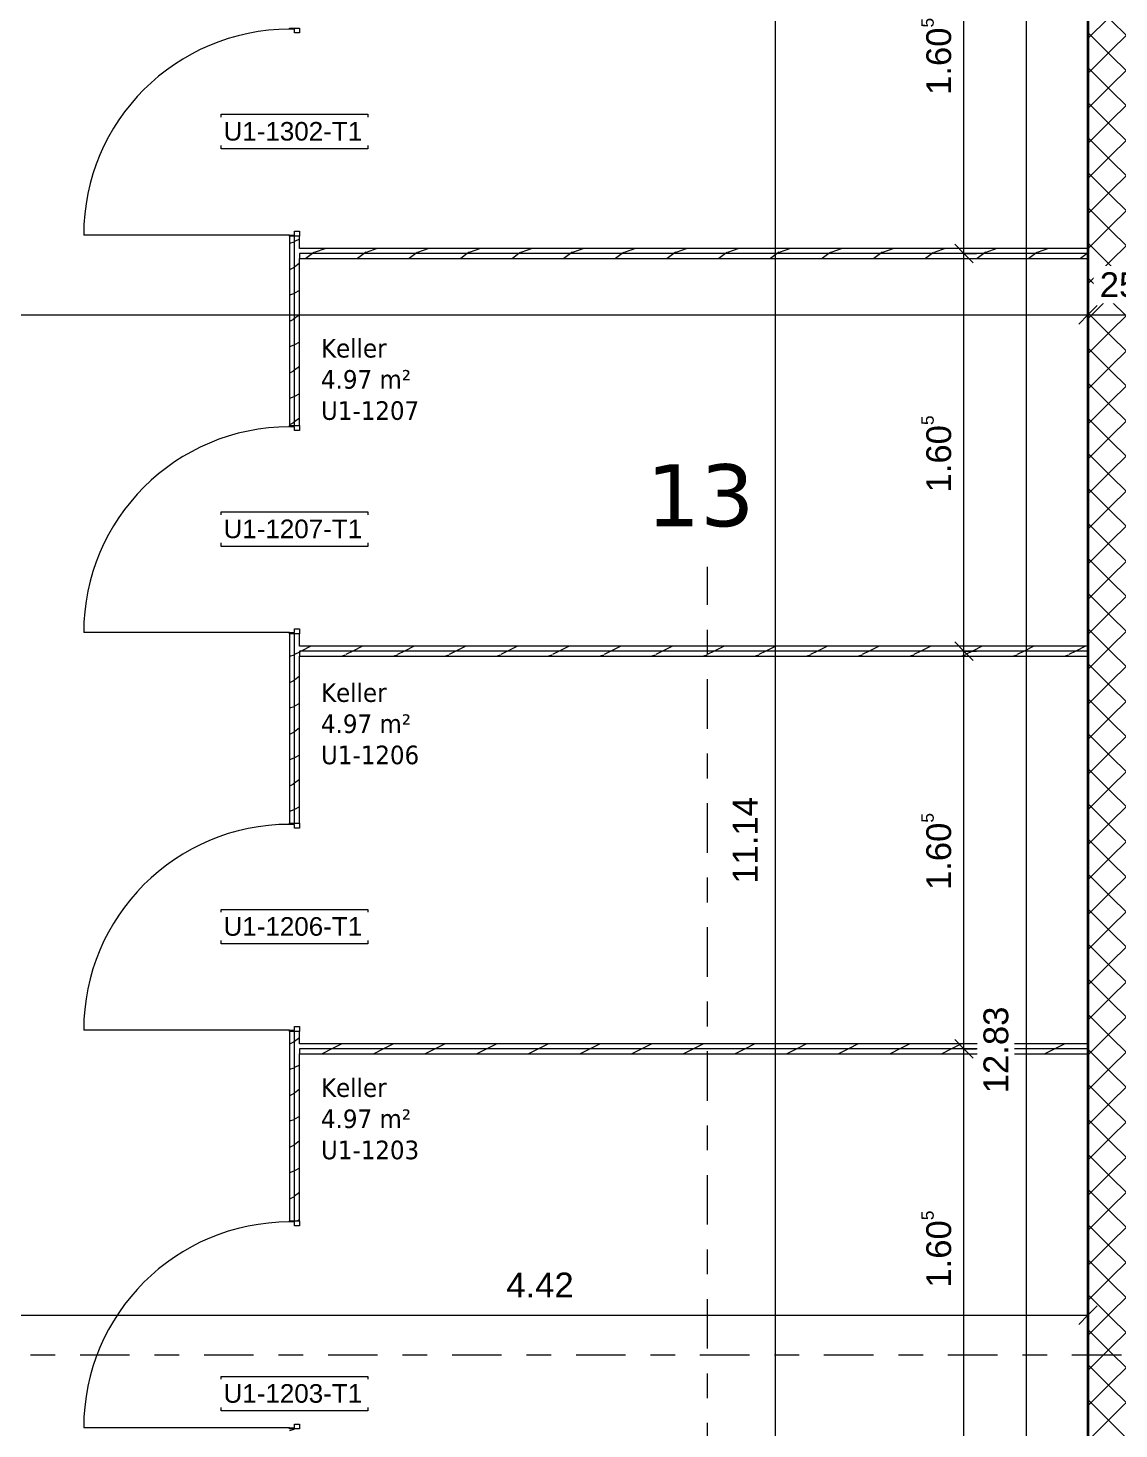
# Model space of a CAD drawing. Header units: metres. Extents: x -35.6 to 33, y -4 to 38.1.
# Drawn here: x 12.05 to 16.45, y 23.16 to 28.81 of the extents above; entities that cross this region are included whole.
import ezdxf

# ---------------------------------------------------------------- set-up
doc = ezdxf.new("R2010")
doc.units = ezdxf.units.M
doc.linetypes.add('_Rasterlinie_', pattern=[0.375, 0.2, -0.05, 0.075, -0.05])
for name, color, linetype, lineweight in [('A-____-____-DIMS', 7, 'Continuous', 5), ('A-____-____-DIMS-50', 7, 'Continuous', 5), ('A-AREA-____-IDEN', 7, 'Continuous', 5), ('A-DOOR-____-IDEN', 7, 'Continuous', 5), ('A-DOOR-____-OTLN', 7, 'Continuous', 9), ('A-DOOR-FRAM-MCUT', 7, 'Continuous', 9), ('A-DOOR-OPNG-OTLN', 7, 'Continuous', 9), ('A-WALL-____-MCUT', 7, 'Continuous', 35), ('A-WALL-____-PATT', 7, 'Continuous', 35), ('A-WALL-FNSH-MCUT', 7, 'Continuous', 35), ('S-GRID-____-OTLN', 7, 'Continuous', 5)]:
    doc.layers.add(name, color=color, linetype=linetype, lineweight=lineweight)
doc.layers.add('S-GRID-____-IDEN', color=7, linetype='Continuous', lineweight=9, true_color=0x5555aa)
doc.styles.add('Arial', font='arial.ttf', dxfattribs={"height": 0.1})
doc.styles.add('Arial_1', font='arial.ttf', dxfattribs={"height": 0.075})
doc.styles.add('Verdana_3', font='verdana.ttf', dxfattribs={"width": 0.9, "height": 0.075})
doc.styles.add('Verdana_B', font='verdana.ttf', dxfattribs={"height": 0.25})
doc.dimstyles.new('SUB_Rohbau_fein', dxfattribs={"dimscale": 0.3048, "dimtxt": 0.102026, "dimasz": 0.246063, "dimexe": 0.164042, "dimexo": 0.0625, "dimgap": 0.123031, "dimtad": 1, "dimdec": 1, "dimlfac": 100, "dimrnd": 0.5, "dimdsep": 46, "dimtxsty": 'Arial', "dimblk1": 'OBLIQUE', "dimblk2": 'OBLIQUE', "dimsah": 1, "dimcen": 0.09, "dimazin": 0, "dimtfac": 1, "dimtdec": 4, "dimtix": 1, "dimtmove": 0, "dimatfit": 3, "dimfxl": 0.164042, "dimfxlon": 1, "dimtvp": 1, "dimtfill": 1, "dimtolj": 1, "dimtzin": 0, "dimarcsym": 2})
doc.dimstyles.new('SUB_Rohbau_fein_1', dxfattribs={"dimscale": 0.3048, "dimtxt": 0.102026, "dimasz": 0.246063, "dimexe": 0.164042, "dimexo": 0.0625, "dimgap": 0.123031, "dimtad": 1, "dimrnd": 0.005, "dimzin": 0, "dimdsep": 46, "dimtxsty": 'Arial', "dimblk1": 'OBLIQUE', "dimblk2": 'OBLIQUE', "dimsah": 1, "dimcen": 0.09, "dimazin": 0, "dimtfac": 1, "dimtdec": 4, "dimtix": 1, "dimtmove": 0, "dimatfit": 3, "dimfxl": 0.164042, "dimfxlon": 1, "dimtvp": 1, "dimtfill": 1, "dimtolj": 1, "dimtzin": 0, "dimarcsym": 2})
doc.dimstyles.new('SUB_Rohbau_fein_7', dxfattribs={"dimscale": 0.3048, "dimtxt": 0.102026, "dimasz": 0.246063, "dimexe": 0.164042, "dimexo": 0.0625, "dimgap": 0.123031, "dimtad": 1, "dimrnd": 0.005, "dimzin": 0, "dimdsep": 46, "dimtxsty": 'Arial', "dimblk1": 'OBLIQUE', "dimblk2": 'OBLIQUE', "dimsah": 1, "dimcen": 0.09, "dimazin": 0, "dimtfac": 1, "dimtdec": 4, "dimtix": 1, "dimtmove": 0, "dimatfit": 3, "dimfxl": 0.164042, "dimfxlon": 1, "dimtvp": 1, "dimtfill": 1, "dimtolj": 1, "dimtzin": 0, "dimarcsym": 2})
pattern_1 = [(45, (0, 0), (-0.07071068, 0.07071068), []), (135, (0, 0), (-0.07071068, -0.07071068), [])]
pattern_2 = [(216.87, (0.0833, 0.20825), (0.624749256, 0.416501116), [0.10412, -0.93712]), (206.565, (0.20825, 0.14578), (-0.20825414, -0.2082493), [0.23283, -0.23283]), (198.435, (0.20825, 0.04165), (-0.41650024, -0.20824584), [0.13171, -0.52684])]

# ---------------------------------------------------------------- blocks, each defined once
blk = doc.blocks.new('TU DF 1 - Rahmenstock - stumpf einschlagend - 800x1900 Kellerabteil-41621821--01_UG_OK_FFB_AF_ro')
at = {"layer": 'A-DOOR-FRAM-MCUT', "color": 253, "true_color": 0x999999}
for p, q in [((-0.42, 0.02), (-0.4, 0.02)), ((-0.42, -0.02), (-0.42, 0.02)), ((-0.4, 0.02), (-0.4, 0)), ((0.4, 0.02), (0.42, 0.02)), ((0.4, 0), (0.4, 0.02)), ((0.42, 0.02), (0.42, -0.02)), ((-0.415, -0.02), (-0.42, -0.02)), ((-0.415, 0), (-0.415, -0.02)), ((-0.4, 0), (-0.415, 0)), ((0.415, 0), (0.4, 0)), ((0.415, -0.02), (0.415, 0)), ((0.42, -0.02), (0.415, -0.02))]:
    blk.add_line(p, q, dxfattribs=at)
at = {"layer": 'A-DOOR-OPNG-OTLN', "color": 253, "true_color": 0x999999}
blk.add_line((0.415, -0.02), (0.415, -0.85), dxfattribs=at)
blk.add_arc((0.415, -0.02), 0.83, 180, 270, dxfattribs=at)
blk = doc.blocks.new('DIMBLOCK96--01_UG_OK_FFB_AF_ro')
at = {"layer": 'A-____-____-DIMS-50'}
for p, q in [((5.727, 27.6516), (5.727, 27.7016)), ((16.322, 27.6516), (16.322, 27.7016)), ((5.727, 27.6516), (5.6895, 27.6141)), ((5.727, 27.6516), (5.7645, 27.6891)), ((5.727, 27.6516), (16.322, 27.6516)), ((5.727, 27.6516), (5.727, 27.6016)), ((16.322, 27.6516), (16.2845, 27.6141)), ((16.322, 27.6516), (16.3595, 27.6891)), ((16.322, 27.6516), (16.322, 27.6016))]:
    blk.add_line(p, q, dxfattribs=at)
at = {"layer": 'A-____-____-DIMS-50', "color": 0, "insert": (10.824, 27.8236), "char_height": 0.1, "width": 0.481134, "attachment_point": 1, "line_spacing_factor": 0.941778, "style": 'Arial', "bg_fill": 3, "box_fill_scale": 1.25, "bg_fill_color": 256, "bg_fill_true_color": 13158600, "bg_fill_transparency": 0}
blk.add_mtext('10.59\\A2\\H0.5x;\\S5^  ;\\H2x;', dxfattribs=at)
blk = doc.blocks.new('_Oblique')
at = {"color": 0, "linetype": 'ByBlock', "lineweight": -2}
blk.add_line((-0.5, -0.5), (0.5, 0.5), dxfattribs=at)
blk = doc.blocks.new('DIMBLOCK97--01_UG_OK_FFB_AF_ro')
at = {"layer": 'A-____-____-DIMS-50'}
for p, q in [((16.322, 27.6516), (16.322, 27.7016)), ((16.572, 27.6516), (16.572, 27.7016)), ((16.322, 27.6516), (16.2845, 27.6141)), ((16.322, 27.6516), (16.3595, 27.6891)), ((16.322, 27.6516), (16.572, 27.6516)), ((16.322, 27.6516), (16.322, 27.6016)), ((16.572, 27.6516), (16.5345, 27.6141)), ((16.572, 27.6516), (16.6095, 27.6891)), ((16.572, 27.6516), (16.572, 27.6016))]:
    blk.add_line(p, q, dxfattribs=at)
at = {"layer": 'A-____-____-DIMS-50', "color": 0, "insert": (16.3694, 27.8236), "char_height": 0.1, "width": 0.186088, "attachment_point": 1, "line_spacing_factor": 0.941778, "style": 'Arial', "bg_fill": 3, "box_fill_scale": 1.25, "bg_fill_color": 256, "bg_fill_true_color": 13158600, "bg_fill_transparency": 0}
blk.add_mtext('25', dxfattribs=at)
blk = doc.blocks.new('DIMBLOCK302--01_UG_OK_FFB_AF_ro')
at = {"layer": 'A-____-____-DIMS-50'}
for p, q in [((11.902, 23.6166), (11.902, 23.6666)), ((11.902, 23.6166), (11.9395, 23.6541)), ((16.322, 23.6166), (16.322, 23.6666)), ((16.322, 23.6166), (16.3595, 23.6541)), ((11.902, 23.6166), (11.8645, 23.5791)), ((11.902, 23.6166), (16.322, 23.6166)), ((11.902, 23.6166), (11.902, 23.5666)), ((16.322, 23.6166), (16.2845, 23.5791)), ((16.322, 23.6166), (16.322, 23.5666))]:
    blk.add_line(p, q, dxfattribs=at)
at = {"layer": 'A-____-____-DIMS-50', "color": 0, "insert": (13.9763, 23.7886), "char_height": 0.1, "width": 0.325653, "attachment_point": 1, "line_spacing_factor": 0.941778, "style": 'Arial', "bg_fill": 3, "box_fill_scale": 1.25, "bg_fill_color": 256, "bg_fill_true_color": 13158600, "bg_fill_transparency": 0}
blk.add_mtext('4.42', dxfattribs=at)
blk = doc.blocks.new('DIMBLOCK810--01_UG_OK_FFB_AF_ro')
at = {"layer": 'A-____-____-DIMS-50'}
for p, q in [((15.0618, 31.1016), (15.0243, 31.1391)), ((15.0618, 31.1016), (15.0118, 31.1016)), ((15.0618, 19.9616), (15.0618, 31.1016)), ((15.0618, 31.1016), (15.0993, 31.0641)), ((15.0618, 31.1016), (15.1118, 31.1016)), ((15.0618, 19.9616), (15.0118, 19.9616)), ((15.0618, 19.9616), (15.0243, 19.9991)), ((15.0618, 19.9616), (15.0993, 19.9241)), ((15.0618, 19.9616), (15.1118, 19.9616))]:
    blk.add_line(p, q, dxfattribs=at)
at = {"layer": 'A-____-____-DIMS-50', "color": 0, "insert": (14.8897, 25.3571), "char_height": 0.1, "width": 0.418697, "attachment_point": 1, "rotation": 90, "line_spacing_factor": 0.941778, "style": 'Arial', "bg_fill": 3, "box_fill_scale": 1.25, "bg_fill_color": 256, "bg_fill_true_color": 13158600, "bg_fill_transparency": 0}
blk.add_mtext('11.14', dxfattribs=at)
blk = doc.blocks.new('DIMBLOCK812--01_UG_OK_FFB_AF_ro')
at = {"layer": 'A-____-____-DIMS-50'}
for p, q in [((16.0726, 31.1016), (16.0351, 31.1391)), ((16.0726, 31.1016), (16.0226, 31.1016)), ((16.0726, 31.1016), (16.0726, 18.2716)), ((16.0726, 31.1016), (16.1101, 31.0641)), ((16.0726, 31.1016), (16.1226, 31.1016)), ((16.0726, 18.2716), (16.0226, 18.2716)), ((16.0726, 18.2716), (16.0351, 18.3091)), ((16.0726, 18.2716), (16.1101, 18.2341)), ((16.0726, 18.2716), (16.1226, 18.2716))]:
    blk.add_line(p, q, dxfattribs=at)
at = {"layer": 'A-____-____-DIMS-50', "color": 0, "insert": (15.9005, 24.5121), "char_height": 0.1, "width": 0.418697, "attachment_point": 1, "rotation": 90, "line_spacing_factor": 0.941778, "style": 'Arial', "bg_fill": 3, "box_fill_scale": 1.25, "bg_fill_color": 256, "bg_fill_true_color": 13158600, "bg_fill_transparency": 0}
blk.add_mtext('12.83', dxfattribs=at)
blk = doc.blocks.new('DIMBLOCK996--01_UG_OK_FFB_AF_ro')
at = {"layer": 'A-____-____-DIMS-50'}
for p, q in [((15.822, 24.6916), (15.7845, 24.7291)), ((15.822, 24.6916), (15.772, 24.6916)), ((15.822, 23.0878), (15.822, 24.6916)), ((15.822, 24.6916), (15.8595, 24.6541)), ((15.822, 24.6916), (15.872, 24.6916)), ((15.822, 23.0878), (15.7845, 23.1253)), ((15.822, 23.0878), (15.772, 23.0878)), ((15.822, 23.0878), (15.8595, 23.0503)), ((15.822, 23.0878), (15.872, 23.0878))]:
    blk.add_line(p, q, dxfattribs=at)
at = {"layer": 'A-____-____-DIMS-50', "color": 0, "insert": (15.65, 23.728), "char_height": 0.1, "width": 0.388091, "attachment_point": 1, "rotation": 90, "line_spacing_factor": 0.941778, "style": 'Arial', "bg_fill": 3, "box_fill_scale": 1.25, "bg_fill_color": 256, "bg_fill_true_color": 13158600, "bg_fill_transparency": 0}
blk.add_mtext('1.60\\A2\\H0.5x;\\S5^  ;\\H2x;', dxfattribs=at)
blk = doc.blocks.new('DIMBLOCK997--01_UG_OK_FFB_AF_ro')
at = {"layer": 'A-____-____-DIMS-50'}
for p, q in [((15.822, 26.2953), (15.772, 26.2953)), ((15.822, 26.2953), (15.7845, 26.3328)), ((15.822, 24.6916), (15.822, 26.2953)), ((15.822, 26.2953), (15.8595, 26.2578)), ((15.822, 26.2953), (15.872, 26.2953)), ((15.822, 24.6916), (15.7845, 24.7291)), ((15.822, 24.6916), (15.772, 24.6916)), ((15.822, 24.6916), (15.8595, 24.6541)), ((15.822, 24.6916), (15.872, 24.6916))]:
    blk.add_line(p, q, dxfattribs=at)
at = {"layer": 'A-____-____-DIMS-50', "color": 0, "insert": (15.65, 25.3317), "char_height": 0.1, "width": 0.388091, "attachment_point": 1, "rotation": 90, "line_spacing_factor": 0.941778, "style": 'Arial', "bg_fill": 3, "box_fill_scale": 1.25, "bg_fill_color": 256, "bg_fill_true_color": 13158600, "bg_fill_transparency": 0}
blk.add_mtext('1.60\\A2\\H0.5x;\\S5^  ;\\H2x;', dxfattribs=at)
blk = doc.blocks.new('DIMBLOCK998--01_UG_OK_FFB_AF_ro')
at = {"layer": 'A-____-____-DIMS-50'}
for p, q in [((15.822, 27.8991), (15.7845, 27.9366)), ((15.822, 27.8991), (15.772, 27.8991)), ((15.822, 26.2953), (15.822, 27.8991)), ((15.822, 27.8991), (15.8595, 27.8616)), ((15.822, 27.8991), (15.872, 27.8991)), ((15.822, 26.2953), (15.772, 26.2953)), ((15.822, 26.2953), (15.7845, 26.3328)), ((15.822, 26.2953), (15.8595, 26.2578)), ((15.822, 26.2953), (15.872, 26.2953))]:
    blk.add_line(p, q, dxfattribs=at)
at = {"layer": 'A-____-____-DIMS-50', "color": 0, "insert": (15.65, 26.9355), "char_height": 0.1, "width": 0.388091, "attachment_point": 1, "rotation": 90, "line_spacing_factor": 0.941778, "style": 'Arial', "bg_fill": 3, "box_fill_scale": 1.25, "bg_fill_color": 256, "bg_fill_true_color": 13158600, "bg_fill_transparency": 0}
blk.add_mtext('1.60\\A2\\H0.5x;\\S5^  ;\\H2x;', dxfattribs=at)
blk = doc.blocks.new('DIMBLOCK999--01_UG_OK_FFB_AF_ro')
at = {"layer": 'A-____-____-DIMS-50'}
for p, q in [((15.822, 29.5028), (15.772, 29.5028)), ((15.822, 29.5028), (15.7845, 29.5403)), ((15.822, 27.8991), (15.822, 29.5028)), ((15.822, 29.5028), (15.8595, 29.4653)), ((15.822, 29.5028), (15.872, 29.5028)), ((15.822, 27.8991), (15.7845, 27.9366)), ((15.822, 27.8991), (15.772, 27.8991)), ((15.822, 27.8991), (15.8595, 27.8616)), ((15.822, 27.8991), (15.872, 27.8991))]:
    blk.add_line(p, q, dxfattribs=at)
at = {"layer": 'A-____-____-DIMS-50', "color": 0, "insert": (15.65, 28.5392), "char_height": 0.1, "width": 0.388091, "attachment_point": 1, "rotation": 90, "line_spacing_factor": 0.941778, "style": 'Arial', "bg_fill": 3, "box_fill_scale": 1.25, "bg_fill_color": 256, "bg_fill_true_color": 13158600, "bg_fill_transparency": 0}
blk.add_mtext('1.60\\A2\\H0.5x;\\S5^  ;\\H2x;', dxfattribs=at)

msp = doc.modelspace()

# ---------------------------------------------------------------- hatches: boundary and pattern name
at = {"layer": 'A-WALL-____-PATT', "lineweight": 9}
h = msp.add_hatch(dxfattribs=at)
h.set_pattern_fill('FP_1', color=256, style=0, pattern_type=2)
h.set_pattern_definition(pattern_1)
h.paths.add_polyline_path([(16.572, 23.1608), (16.572, 31.1016), (16.322, 31.1016), (16.322, 23.1608)])
at = {"layer": 'A-WALL-____-PATT', "lineweight": 9, "true_color": 0xc3b7ad}
h = msp.add_hatch(dxfattribs=at)
h.set_pattern_fill('FP_4', color=9, style=0, pattern_type=2)
h.set_pattern_definition(pattern_2)
h.paths.add_polyline_path([(13.102, 18.2716), (13.122, 18.2716), (13.122, 18.3216), (13.102, 18.3216), (13.102, 18.2753)])
h.paths.add_polyline_path([(13.102, 19.1616), (13.122, 19.1616), (13.122, 19.9453), (13.102, 19.9453), (13.102, 19.6116)])
h.paths.add_polyline_path([(13.102, 20.7853), (13.122, 20.7853), (13.122, 21.5541), (13.102, 21.5541), (13.102, 21.4641)])
h.paths.add_polyline_path([(13.102, 22.3941), (13.122, 22.3941), (13.122, 23.1578), (13.102, 23.1578), (13.102, 22.4584)])
h.paths.add_polyline_path([(13.102, 23.9978), (13.122, 23.9978), (13.122, 24.7616), (13.102, 24.7616), (13.102, 24.6716)])
h.paths.add_polyline_path([(13.122, 25.6016), (13.122, 26.3653), (13.102, 26.3653), (13.102, 25.6016)])
h.paths.add_polyline_path([(13.122, 27.2053), (13.122, 27.9691), (13.102, 27.9691), (13.102, 27.2053)])
h.paths.add_polyline_path([(13.122, 28.8091), (13.122, 29.5228), (13.102, 29.5228), (13.102, 28.8091)])
h = msp.add_hatch(dxfattribs=at)
h.set_pattern_fill('FP_4', color=9, style=0, pattern_type=2)
h.set_pattern_definition(pattern_2)
h.paths.add_polyline_path([(13.142, 18.2716), (13.142, 18.3216), (13.122, 18.3216), (13.122, 18.2716)])
h.paths.add_polyline_path([(13.122, 19.1616), (13.142, 19.1616), (13.142, 19.9453), (13.122, 19.9453), (13.122, 19.6116)])
h.paths.add_polyline_path([(13.122, 20.7853), (13.142, 20.7853), (13.142, 21.5541), (13.122, 21.5541), (13.122, 21.4641)])
h.paths.add_polyline_path([(13.122, 22.3941), (13.142, 22.3941), (13.142, 23.1578), (13.122, 23.1578), (13.122, 22.4584)])
h.paths.add_polyline_path([(13.142, 23.9978), (13.142, 24.7616), (13.122, 24.7616), (13.122, 23.9978)])
h.paths.add_polyline_path([(13.122, 25.6016), (13.142, 25.6016), (13.142, 26.3653), (13.122, 26.3653), (13.122, 26.2953)])
h.paths.add_polyline_path([(13.142, 27.2053), (13.142, 27.9691), (13.122, 27.9691), (13.122, 27.2053)])
h.paths.add_polyline_path([(13.142, 28.8091), (13.142, 29.5028), (13.122, 29.5028), (13.122, 28.8091)])
h = msp.add_hatch(dxfattribs=at)
h.set_pattern_fill('FP_4', color=9, style=0, pattern_type=2)
h.set_pattern_definition(pattern_2)
h.paths.add_polyline_path([(16.322, 27.8991), (16.322, 27.9191), (13.142, 27.9191), (13.142, 27.8991), (16.2023, 27.8991)])
h = msp.add_hatch(dxfattribs=at)
h.set_pattern_fill('FP_4', color=9, style=0, pattern_type=2)
h.set_pattern_definition(pattern_2)
h.paths.add_polyline_path([(16.322, 27.8791), (16.322, 27.8991), (13.142, 27.8991), (13.142, 27.8791), (16.3204, 27.8791)])
h = msp.add_hatch(dxfattribs=at)
h.set_pattern_fill('FP_4', color=9, style=0, pattern_type=2)
h.set_pattern_definition(pattern_2)
h.paths.add_polyline_path([(16.2023, 26.2953), (16.322, 26.2953), (16.322, 26.3153), (13.142, 26.3153), (13.142, 26.2953), (15.6597, 26.2953)])
h = msp.add_hatch(dxfattribs=at)
h.set_pattern_fill('FP_4', color=9, style=0, pattern_type=2)
h.set_pattern_definition(pattern_2)
h.paths.add_polyline_path([(16.2023, 26.2753), (16.322, 26.2753), (16.322, 26.2953), (13.142, 26.2953), (13.142, 26.2753), (15.657, 26.2753)])
h = msp.add_hatch(dxfattribs=at)
h.set_pattern_fill('FP_4', color=9, style=0, pattern_type=2)
h.set_pattern_definition(pattern_2)
h.paths.add_polyline_path([(16.322, 24.6916), (16.322, 24.7116), (13.142, 24.7116), (13.142, 24.6916), (16.2023, 24.6916)])
h = msp.add_hatch(dxfattribs=at)
h.set_pattern_fill('FP_4', color=9, style=0, pattern_type=2)
h.set_pattern_definition(pattern_2)
h.paths.add_polyline_path([(16.322, 24.6716), (16.322, 24.6916), (13.142, 24.6916), (13.142, 24.6716), (16.2023, 24.6716)])
at = {"layer": 'A-WALL-____-PATT', "lineweight": 9}
h = msp.add_hatch(dxfattribs=at)
h.set_pattern_fill('FP_1', color=256, style=0, pattern_type=2)
h.set_pattern_definition(pattern_1)
h.paths.add_polyline_path([(16.572, 19.7466), (16.572, 23.1608), (16.322, 23.1608), (16.322, 19.7466)])

# ---------------------------------------------------------------- linework, layer by layer
at = {"layer": 'A-DOOR-____-IDEN', "flags": 128}
for points in [[(12.8259, 28.4609), (13.4179, 28.4609), (13.4179, 28.3219), (12.8259, 28.3219)], [(12.8259, 26.8571), (13.4179, 26.8571), (13.4179, 26.7181), (12.8259, 26.7181)], [(12.8259, 25.2534), (13.4179, 25.2534), (13.4179, 25.1144), (12.8259, 25.1144)], [(12.8259, 23.3696), (13.4179, 23.3696), (13.4179, 23.2306), (12.8259, 23.2306)]]:
    msp.add_lwpolyline(points, close=True, dxfattribs=at)
at = {"layer": 'A-WALL-____-MCUT'}
for p, q in [((16.322, 31.1016), (16.322, 24.7116)), ((16.322, 24.7116), (16.322, 18.2716))]:
    msp.add_line(p, q, dxfattribs=at)
at = {"layer": 'A-WALL-____-MCUT', "color": 253, "lineweight": 9, "true_color": 0x999999}
for p, q in [((13.122, 27.2053), (13.122, 27.9691)), ((16.322, 27.8991), (13.142, 27.8991)), ((13.142, 27.8991), (13.142, 27.8791)), ((13.122, 25.6016), (13.122, 26.3653)), ((16.322, 26.2953), (13.142, 26.2953)), ((13.142, 26.2953), (13.142, 26.2753)), ((13.122, 23.9978), (13.122, 24.7616)), ((16.322, 24.6916), (13.142, 24.6916)), ((13.142, 24.6916), (13.142, 24.6716))]:
    msp.add_line(p, q, dxfattribs=at)
at = {"layer": 'A-WALL-FNSH-MCUT', "color": 253, "lineweight": 9, "true_color": 0x999999}
for p, q in [((13.102, 27.9691), (13.102, 27.2053)), ((13.142, 27.9691), (13.102, 27.9691)), ((13.142, 27.9191), (13.142, 27.9691)), ((16.322, 27.9191), (13.142, 27.9191)), ((13.142, 27.2053), (13.142, 27.8791)), ((13.142, 27.8791), (16.322, 27.8791)), ((13.102, 27.2053), (13.142, 27.2053)), ((13.102, 26.3653), (13.102, 25.6016)), ((13.142, 26.3653), (13.102, 26.3653)), ((13.142, 26.3153), (13.142, 26.3653)), ((16.322, 26.3153), (13.142, 26.3153)), ((13.142, 25.6016), (13.142, 26.2753)), ((13.142, 26.2753), (16.322, 26.2753)), ((13.102, 25.6016), (13.142, 25.6016)), ((13.102, 24.7616), (13.102, 23.9978)), ((13.142, 24.7616), (13.102, 24.7616)), ((13.142, 24.7116), (13.142, 24.7616)), ((16.322, 24.7116), (13.142, 24.7116)), ((13.142, 23.9978), (13.142, 24.6716)), ((13.142, 24.6716), (16.322, 24.6716)), ((13.102, 23.9978), (13.142, 23.9978))]:
    msp.add_line(p, q, dxfattribs=at)
at = {"layer": 'S-GRID-____-OTLN', "color": 8, "linetype": '_Rasterlinie_', "true_color": 0x808080}
for p, q in [((14.787, -3.518), (14.787, 26.6349)), ((-33.7426, 23.4566), (27.9515, 23.4566))]:
    msp.add_line(p, q, dxfattribs=at)

# ---------------------------------------------------------------- block references
at = {"layer": 'A-DOOR-____-OTLN', "color": 253, "true_color": 0x999999, "rotation": 269.9999999999999}
for p in [(13.122, 28.3891), (13.122, 26.7853), (13.122, 25.1816), (13.122, 23.5778)]:
    msp.add_blockref('TU DF 1 - Rahmenstock - stumpf einschlagend - 800x1900 Kellerabteil-41621821--01_UG_OK_FFB_AF_ro', p, dxfattribs=at)

# ---------------------------------------------------------------- texts
at = {"layer": 'A-AREA-____-IDEN', "color": 8, "true_color": 0x808080, "char_height": 0.075, "attachment_point": 1, "style": 'Verdana_3'}
for s, insert, width in [('Keller', (13.2291, 27.5549), 0.331899), ('4.97 m²', (13.2291, 27.4292), 0.472595), ('U1-1207', (13.2291, 27.3035), 0.497848), ('Keller', (13.2291, 26.1658), 0.331899), ('4.97 m²', (13.2291, 26.0401), 0.472595), ('U1-1206', (13.2291, 25.9144), 0.497848), ('Keller', (13.2291, 24.5723), 0.331899), ('4.97 m²', (13.2291, 24.4466), 0.472595), ('U1-1203', (13.2291, 24.3209), 0.497848)]:
    msp.add_mtext(s, dxfattribs=dict(at, insert=insert, width=width))
at = {"layer": 'S-GRID-____-IDEN', "color": 8, "lineweight": 5, "true_color": 0x808080, "insert": (14.5405, 27.0494), "char_height": 0.25, "width": 0.593249, "attachment_point": 1, "style": 'Verdana_B'}
msp.add_mtext('13', dxfattribs=at)

# ---------------------------------------------------------------- next in the draw order: texts
at = {"layer": 'A-DOOR-____-IDEN', "char_height": 0.075, "width": 0.689451, "attachment_point": 1, "style": 'Arial_1', "bg_fill": 3, "box_fill_scale": 1.25, "bg_fill_color": 256, "bg_fill_true_color": 13158600, "bg_fill_transparency": 0}
for s, insert in [('U1-1302-T1', (12.8359, 28.43)), ('U1-1207-T1', (12.8359, 26.8262)), ('U1-1206-T1', (12.8359, 25.2225)), ('U1-1203-T1', (12.8359, 23.3387))]:
    msp.add_mtext(s, dxfattribs=dict(at, insert=insert))

# ---------------------------------------------------------------- next in the draw order: dimensions: what is measured, and where the dimension line sits
at = {"layer": 'A-____-____-DIMS'}
dim = msp.add_linear_dim(base=(16.322, 27.6516), p1=(5.727, 27.7016), p2=(16.322, 27.7016), text='\\A1;10.59\\Q;{\\A1;{\\H0.5x;\\S5^ ;}}', dimstyle='SUB_Rohbau_fein_1', override={"dimpost": '<>', "dimfxl": 10.595}, dxfattribs=at)
dim.commit()
dim.dimension.update_dxf_attribs({"geometry": 'DIMBLOCK96--01_UG_OK_FFB_AF_ro', "text_midpoint": (11.0245, 27.7401)})
dim = msp.add_linear_dim(base=(16.322, 23.6166), p1=(11.902, 23.6666), p2=(16.322, 23.6666), dimstyle='SUB_Rohbau_fein_1', override={"dimpost": '<>', "dimfxl": 4.42}, dxfattribs=at)
dim.commit()
dim.dimension.update_dxf_attribs({"geometry": 'DIMBLOCK302--01_UG_OK_FFB_AF_ro', "text_midpoint": (14.112, 23.7043)})

# ---------------------------------------------------------------- next in the draw order: dimensions: what is measured, and where the dimension line sits
for base, p1, p2, override, picture, middle in [((15.0618, 31.1016), (15.0118, 19.9616), (15.0118, 31.1016), {"dimpost": '<>', "dimfxl": 11.139997}, 'DIMBLOCK810--01_UG_OK_FFB_AF_ro', (14.974, 25.5316)), ((16.0726, 18.2716), (16.1226, 31.1016), (16.1226, 18.2716), {"dimpost": '<>', "dimfxl": 12.830001}, 'DIMBLOCK812--01_UG_OK_FFB_AF_ro', (15.984, 24.6866))]:
    dim = msp.add_linear_dim(base=base, p1=p1, p2=p2, angle=90, dimstyle='SUB_Rohbau_fein_1', override=override, dxfattribs=at)
    dim.commit()
    dim.dimension.update_dxf_attribs({"geometry": picture, "text_midpoint": middle})
dim = msp.add_linear_dim(base=(16.572, 27.6516), p1=(16.322, 27.7016), p2=(16.572, 27.7016), dimstyle='SUB_Rohbau_fein', override={"dimpost": '<>', "dimfxl": 0.25}, dxfattribs=at)
dim.commit()
dim.dimension.update_dxf_attribs({"geometry": 'DIMBLOCK97--01_UG_OK_FFB_AF_ro', "text_midpoint": (16.447, 27.7401)})

# ---------------------------------------------------------------- next in the draw order: dimensions: what is measured, and where the dimension line sits
dim = msp.add_linear_dim(base=(15.822, 24.6916), p1=(15.772, 23.0878), p2=(15.772, 24.6916), angle=90, text='\\A1;1.60\\Q;{\\A1;{\\H0.5x;\\S5^ ;}}', dimstyle='SUB_Rohbau_fein_7', override={"dimpost": '<>', "dimfxl": 1.60375}, dxfattribs=at)
dim.commit()
dim.dimension.update_dxf_attribs({"geometry": 'DIMBLOCK996--01_UG_OK_FFB_AF_ro', "text_midpoint": (15.7334, 23.8897)})

# ---------------------------------------------------------------- next in the draw order: dimensions: what is measured, and where the dimension line sits
dim = msp.add_linear_dim(base=(15.822, 26.2953), p1=(15.772, 24.6916), p2=(15.772, 26.2953), angle=90, text='\\A1;1.60\\Q;{\\A1;{\\H0.5x;\\S5^ ;}}', dimstyle='SUB_Rohbau_fein_7', override={"dimpost": '<>', "dimfxl": 1.60375}, dxfattribs=at)
dim.commit()
dim.dimension.update_dxf_attribs({"geometry": 'DIMBLOCK997--01_UG_OK_FFB_AF_ro', "text_midpoint": (15.7334, 25.4934)})

# ---------------------------------------------------------------- next in the draw order: dimensions: what is measured, and where the dimension line sits
dim = msp.add_linear_dim(base=(15.822, 27.8991), p1=(15.772, 26.2953), p2=(15.772, 27.8991), angle=90, text='\\A1;1.60\\Q;{\\A1;{\\H0.5x;\\S5^ ;}}', dimstyle='SUB_Rohbau_fein_7', override={"dimpost": '<>', "dimfxl": 1.60375}, dxfattribs=at)
dim.commit()
dim.dimension.update_dxf_attribs({"geometry": 'DIMBLOCK998--01_UG_OK_FFB_AF_ro', "text_midpoint": (15.7334, 27.0972)})

# ---------------------------------------------------------------- next in the draw order: dimensions: what is measured, and where the dimension line sits
dim = msp.add_linear_dim(base=(15.822, 29.5028), p1=(15.772, 27.8991), p2=(15.772, 29.5028), angle=90, text='\\A1;1.60\\Q;{\\A1;{\\H0.5x;\\S5^ ;}}', dimstyle='SUB_Rohbau_fein_7', override={"dimpost": '<>', "dimfxl": 1.60375}, dxfattribs=at)
dim.commit()
dim.dimension.update_dxf_attribs({"geometry": 'DIMBLOCK999--01_UG_OK_FFB_AF_ro', "text_midpoint": (15.7334, 28.7009)})

doc.saveas('drawing.dxf')
